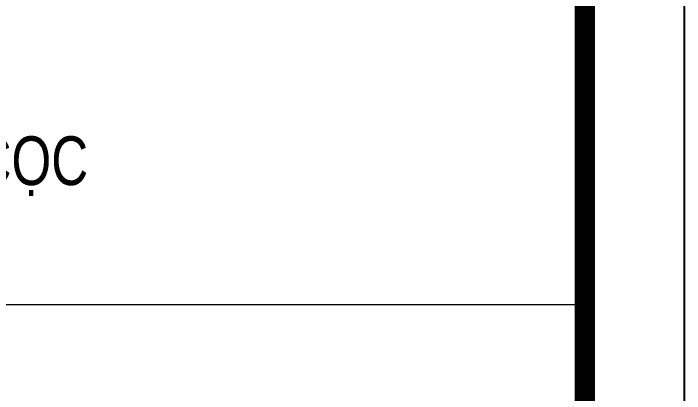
# Model space of a CAD drawing. Header units: millimetres. Extents: x 567980 to 569430, y 2065777 to 2066666.
# Drawn here: x 569358.4 to 569429.7, y 2066006.7 to 2066047.1 of the extents above; entities that cross this region are included whole.
import ezdxf
from ezdxf.enums import TextEntityAlignment as Align

# ---------------------------------------------------------------- set-up
doc = ezdxf.new("R2010")
doc.units = ezdxf.units.MM
doc.linetypes.add('CENTER', pattern=[3, 1.5, -0.5, 0.5, -0.5])
for name, color, linetype, lineweight in [('A-KY HIEU', 34, 'Continuous', 20), ('A-TEXT', 7, 'Continuous', 18), ('E- RANH GIOI', 1, 'CENTER', 13)]:
    doc.layers.add(name, color=color, linetype=linetype, lineweight=lineweight)
doc.styles.add('Arial', font='arial.ttf')

# ---------------------------------------------------------------- blocks, each defined once
blk = doc.blocks.new('A$C33BC4D2A')
at = {"layer": 'A-KY HIEU', "color": 0}
blk.add_line((353.662, -256.354), (414.985, -256.354), dxfattribs=at)
at = {"layer": 'A-KY HIEU', "color": 0, "const_width": 1.022}
blk.add_lwpolyline([(14.345, -292.097), (14.345, -4.903), (414.985, -4.903), (414.985, -292.097)], close=True, dxfattribs=at)
at = {"layer": 'Defpoints', "color": 125}
blk.add_lwpolyline([(0, -297), (420, -297), (420, 0), (0, 0)], close=True, dxfattribs=at)
at = {"layer": 'A-TEXT', "style": 'Arial', "width": 0.75}
blk.add_text('PHẦN CỌC', height=2.4529, dxfattribs=at).set_placement((376.459, -249.116), align=Align.MIDDLE_LEFT)

msp = doc.modelspace()

# ---------------------------------------------------------------- block references
at = {"layer": 'E- RANH GIOI', "extrusion": (-2.4685e-06, 4.62064e-06, 1), "xscale": 2.114336868039268, "yscale": 2.114336868039268, "zscale": 2.114336868039268}
msp.add_blockref('A$C33BC4D2A', (568541.684, 2066558.171, 8.143), dxfattribs=at)

doc.saveas('drawing.dxf')
